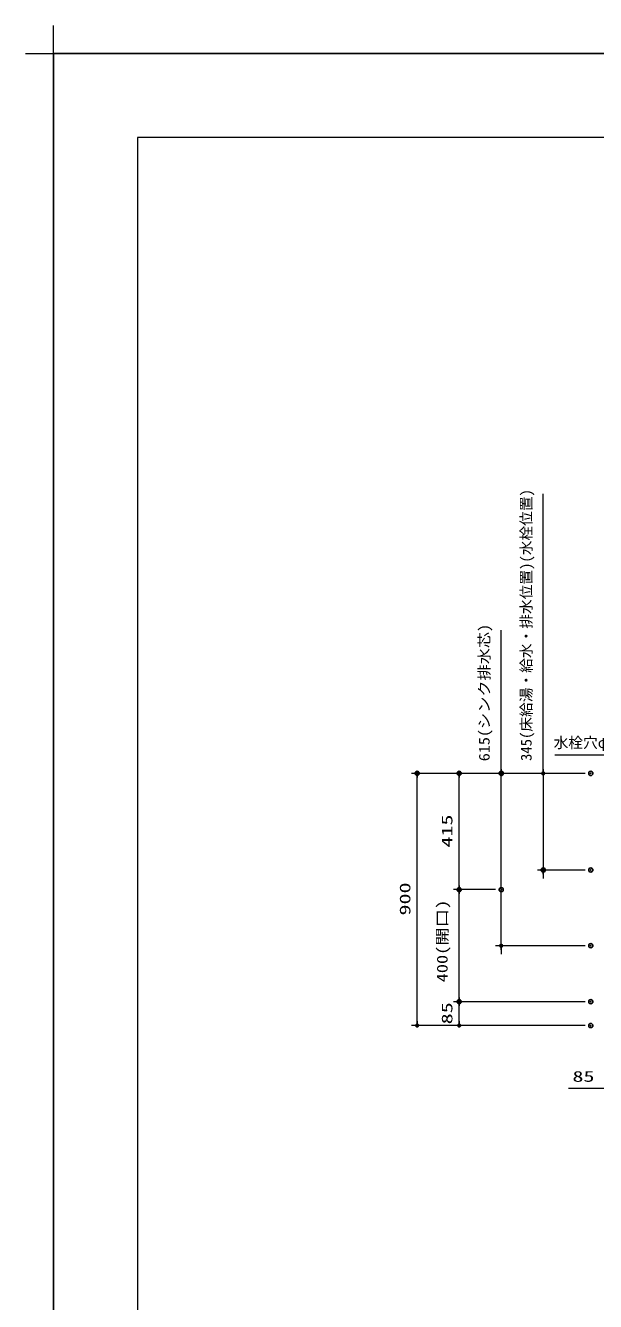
# Model space of a CAD drawing. Units: millimetres, scale not verified. Extents: x -9797 to 9797, y -4555 to 4555.
# Drawn here: x -9797 to -7762, y 0 to 4555 of the extents above; entities that cross this region are included whole.
import ezdxf
from ezdxf.enums import TextEntityAlignment as Align

# ---------------------------------------------------------------- set-up
doc = ezdxf.new("R2010")
doc.units = ezdxf.units.MM
doc.header["$LTSCALE"] = 30
doc.header["$PDMODE"] = 32
doc.header["$PDSIZE"] = 15
for name, color, linetype, lineweight in [('0-0_0', 7, 'Continuous', 25), ('0-3_寸法ﾚｲﾔｰ', 30, 'Continuous', 13), ('0-4_DEFPOINTS', 7, 'Continuous', 25), ('0-5_図面枠', 3, 'Continuous', 15), ('0-8_一般', 7, 'Continuous', 5)]:
    doc.layers.add(name, color=color, linetype=linetype, lineweight=lineweight)
doc.styles.add('ＭＳ ゴシック', font='')
doc.styles.get('ＭＳ ゴシック').set_extended_font_data('MS Gothic')

# ---------------------------------------------------------------- blocks, each defined once
blk = doc.blocks.new('_DOT')
at = {"layer": '0-0_0', "color": 30}
blk.add_line((-15, 0), (-30, 0), dxfattribs=at)
for points in [[(0, 0), (-15, 0), (-14.88, 1.88)], [(0, 0), (-14.88, -1.88), (-15, 0)], [(0, 0), (-14.88, 1.88), (-14.53, 3.73)], [(0, 0), (-14.53, -3.73), (-14.88, -1.88)], [(0, 0), (-14.53, 3.73), (-13.95, 5.52)], [(0, 0), (-13.95, -5.52), (-14.53, -3.73)], [(0, 0), (-13.95, 5.52), (-13.14, 7.23)], [(0, 0), (-13.14, -7.23), (-13.95, -5.52)], [(0, 0), (-13.14, 7.23), (-12.14, 8.82)], [(0, 0), (-12.14, -8.82), (-13.14, -7.23)], [(0, 0), (-12.14, 8.82), (-10.93, 10.27)], [(0, 0), (-10.93, -10.27), (-12.14, -8.82)], [(0, 0), (-10.93, 10.27), (-9.56, 11.56)], [(0, 0), (-9.56, -11.56), (-10.93, -10.27)], [(0, 0), (-9.56, 11.56), (-8.04, 12.66)], [(0, 0), (-8.04, -12.66), (-9.56, -11.56)], [(0, 0), (-8.04, 12.66), (-6.39, 13.57)], [(0, 0), (-6.39, -13.57), (-8.04, -12.66)], [(0, 0), (-6.39, 13.57), (-4.64, 14.27)], [(0, 0), (-4.64, -14.27), (-6.39, -13.57)], [(0, 0), (-4.64, 14.27), (-2.81, 14.73)], [(0, 0), (-2.81, -14.73), (-4.64, -14.27)], [(0, 0), (-2.81, 14.73), (-0.94, 14.97)], [(0, 0), (-0.94, -14.97), (-2.81, -14.73)], [(0, 0), (-0.94, 14.97), (0.94, 14.97)], [(0, 0), (0.94, -14.97), (-0.94, -14.97)], [(0, 0), (0.94, 14.97), (2.81, 14.73)], [(0, 0), (2.81, 14.73), (4.64, 14.27)], [(0, 0), (4.64, 14.27), (6.39, 13.57)], [(0, 0), (6.39, 13.57), (8.04, 12.66)], [(0, 0), (8.04, 12.66), (9.56, 11.56)], [(0, 0), (9.56, 11.56), (10.93, 10.27)], [(0, 0), (10.93, 10.27), (12.14, 8.82)], [(0, 0), (12.14, 8.82), (13.14, 7.23)], [(0, 0), (13.14, 7.23), (13.95, 5.52)], [(0, 0), (13.95, 5.52), (14.53, 3.73)], [(0, 0), (14.53, 3.73), (14.88, 1.88)], [(0, 0), (14.88, 1.88), (15, 0)], [(0, 0), (2.81, -14.73), (0.94, -14.97)], [(0, 0), (4.64, -14.27), (2.81, -14.73)], [(0, 0), (6.39, -13.57), (4.64, -14.27)], [(0, 0), (8.04, -12.66), (6.39, -13.57)], [(0, 0), (9.56, -11.56), (8.04, -12.66)], [(0, 0), (10.93, -10.27), (9.56, -11.56)], [(0, 0), (12.14, -8.82), (10.93, -10.27)], [(0, 0), (13.14, -7.23), (12.14, -8.82)], [(0, 0), (13.95, -5.52), (13.14, -7.23)], [(0, 0), (14.53, -3.73), (13.95, -5.52)], [(0, 0), (14.88, -1.88), (14.53, -3.73)], [(0, 0), (15, 0), (14.88, -1.88)]]:
    blk.add_solid(points, dxfattribs=at)
blk = doc.blocks.new('グループ-13-1')
at = {"layer": '0-8_一般'}
for p, q in [((372249.8, -84177), (372249.8, -80193)), ((370257.8, -82185), (374241.7, -82185))]:
    blk.add_line(p, q, dxfattribs=at)

msp = doc.modelspace()

# ---------------------------------------------------------------- linework, layer by layer
at = {"layer": '0-3_寸法ﾚｲﾔｰ'}
for p, q in [((-7948.56, 1885), (-7948.56, 2882.62)), ((-8098.56, 1885), (-8098.56, 2396.33)), ((-8098.56, 1900), (-8098.56, 1915)), ((-7948.56, 1900), (-7948.56, 1915)), ((-7798.56, 1885), (-8418.56, 1885)), ((-8398.56, 1000), (-8398.56, 1870)), ((-7798.56, 1885), (-8268.56, 1885)), ((-8248.56, 1485), (-8248.56, 1870)), ((-7798.56, 1885), (-8118.56, 1885)), ((-8098.56, 1270), (-8098.56, 1885)), ((-7798.56, 1885), (-7968.56, 1885)), ((-7948.56, 1885), (-7948.56, 1540)), ((-7798.56, 1540), (-7968.56, 1540)), ((-7948.56, 1525), (-7948.56, 1510)), ((-8118.56, 1470), (-8268.56, 1470)), ((-8118.56, 1470), (-8268.56, 1470)), ((-8248.56, 1085), (-8248.56, 1455)), ((-7798.56, 1270), (-8118.56, 1270)), ((-8098.56, 1255), (-8098.56, 1240)), ((-7798.56, 1070), (-8268.56, 1070)), ((-7798.56, 1070), (-8268.56, 1070)), ((-8248.56, 1000), (-8248.56, 1055)), ((-7798.56, 985), (-8418.56, 985)), ((-7798.56, 985), (-8268.56, 985)), ((-7723.56, 760), (-7858.32, 760))]:
    msp.add_line(p, q, dxfattribs=at)
msp.add_lwpolyline([(-7906.58, 1951.29), (-7608.84, 1951.29), (-7374.86, 1556.75)], dxfattribs=at)
at = {"layer": '0-4_DEFPOINTS'}
for p in [(2902.77, 4455), (-9697.23, -4455)]:
    msp.add_line(p, (-9697.23, 4455), dxfattribs=at)
for p in [(-8398.56, 1885), (-8248.56, 1885), (-8098.56, 1885), (-7778.56, 1885), (-7948.56, 1540), (-7778.56, 1540), (-8248.56, 1470), (-8098.56, 1470), (-7778.56, 1270), (-8248.56, 1070), (-7778.56, 1070), (-7778.56, 985)]:
    msp.add_point(p, dxfattribs=at)
at = {"layer": '0-5_図面枠'}
msp.add_lwpolyline([(-9397.23, -4155), (2602.77, -4155), (2602.77, 4155), (-9397.23, 4155)], close=True, dxfattribs=at)

# ---------------------------------------------------------------- block references
at = {"layer": '0-3_寸法ﾚｲﾔｰ', "xscale": 0.5, "yscale": 0.5}
for p, rotation in [((-8398.56, 1885), 90), ((-8248.56, 1885), 90), ((-8098.56, 1885), 270), ((-7948.56, 1885), 270), ((-7948.56, 1540), 90), ((-8248.56, 1470), 270), ((-8248.56, 1470), 90), ((-8098.56, 1270), 90), ((-8248.56, 1070), 270), ((-8248.56, 1070), 90), ((-8398.56, 985), 270), ((-8248.56, 985), 270)]:
    msp.add_blockref('_DOT', p, dxfattribs=dict(at, rotation=rotation))
at = {"layer": '0-4_DEFPOINTS', "xscale": 0.05, "yscale": 0.05}
msp.add_blockref('グループ-13-1', (-28309.72, 8564.25), dxfattribs=at)

# ---------------------------------------------------------------- texts
at = {"layer": '0-3_寸法ﾚｲﾔｰ', "style": 'ＭＳ ゴシック'}
msp.add_text('345(床給湯・給水・排水位置)(水栓位置)', height=38.48, rotation=90, dxfattribs=at).set_placement((-7978.3, 1929.29), align=Align.BOTTOM_LEFT)
for s, height, width, p in [('615(シンク排水芯)', 38.48, 1.1, (-8128.3, 1928.33)), ('415', 38.49, 1.5, (-8261.16, 1620.36)), ('900', 38.49, 1.5, (-8411.16, 1377.86)), ('400(開口)', 38.49, 1.25, (-8278.3, 1139.14)), ('85', 38.49, 1.5, (-8261.16, 989.41))]:
    msp.add_text(s, height=height, rotation=90, dxfattribs=dict(at, width=width)).set_placement(p, align=Align.BOTTOM_LEFT)
at = {"layer": '0-3_寸法ﾚｲﾔｰ', "color": 7, "style": 'ＭＳ ゴシック'}
msp.add_text('水栓穴φ36', height=38.48, dxfattribs=at).set_placement((-7911.31, 1963.89), align=Align.BOTTOM_LEFT)
at = {"layer": '0-3_寸法ﾚｲﾔｰ', "style": 'ＭＳ ゴシック', "width": 1.5}
msp.add_text('85', height=38.49, dxfattribs=at).set_placement((-7844.04, 772.6), align=Align.BOTTOM_LEFT)

doc.saveas('drawing.dxf')
